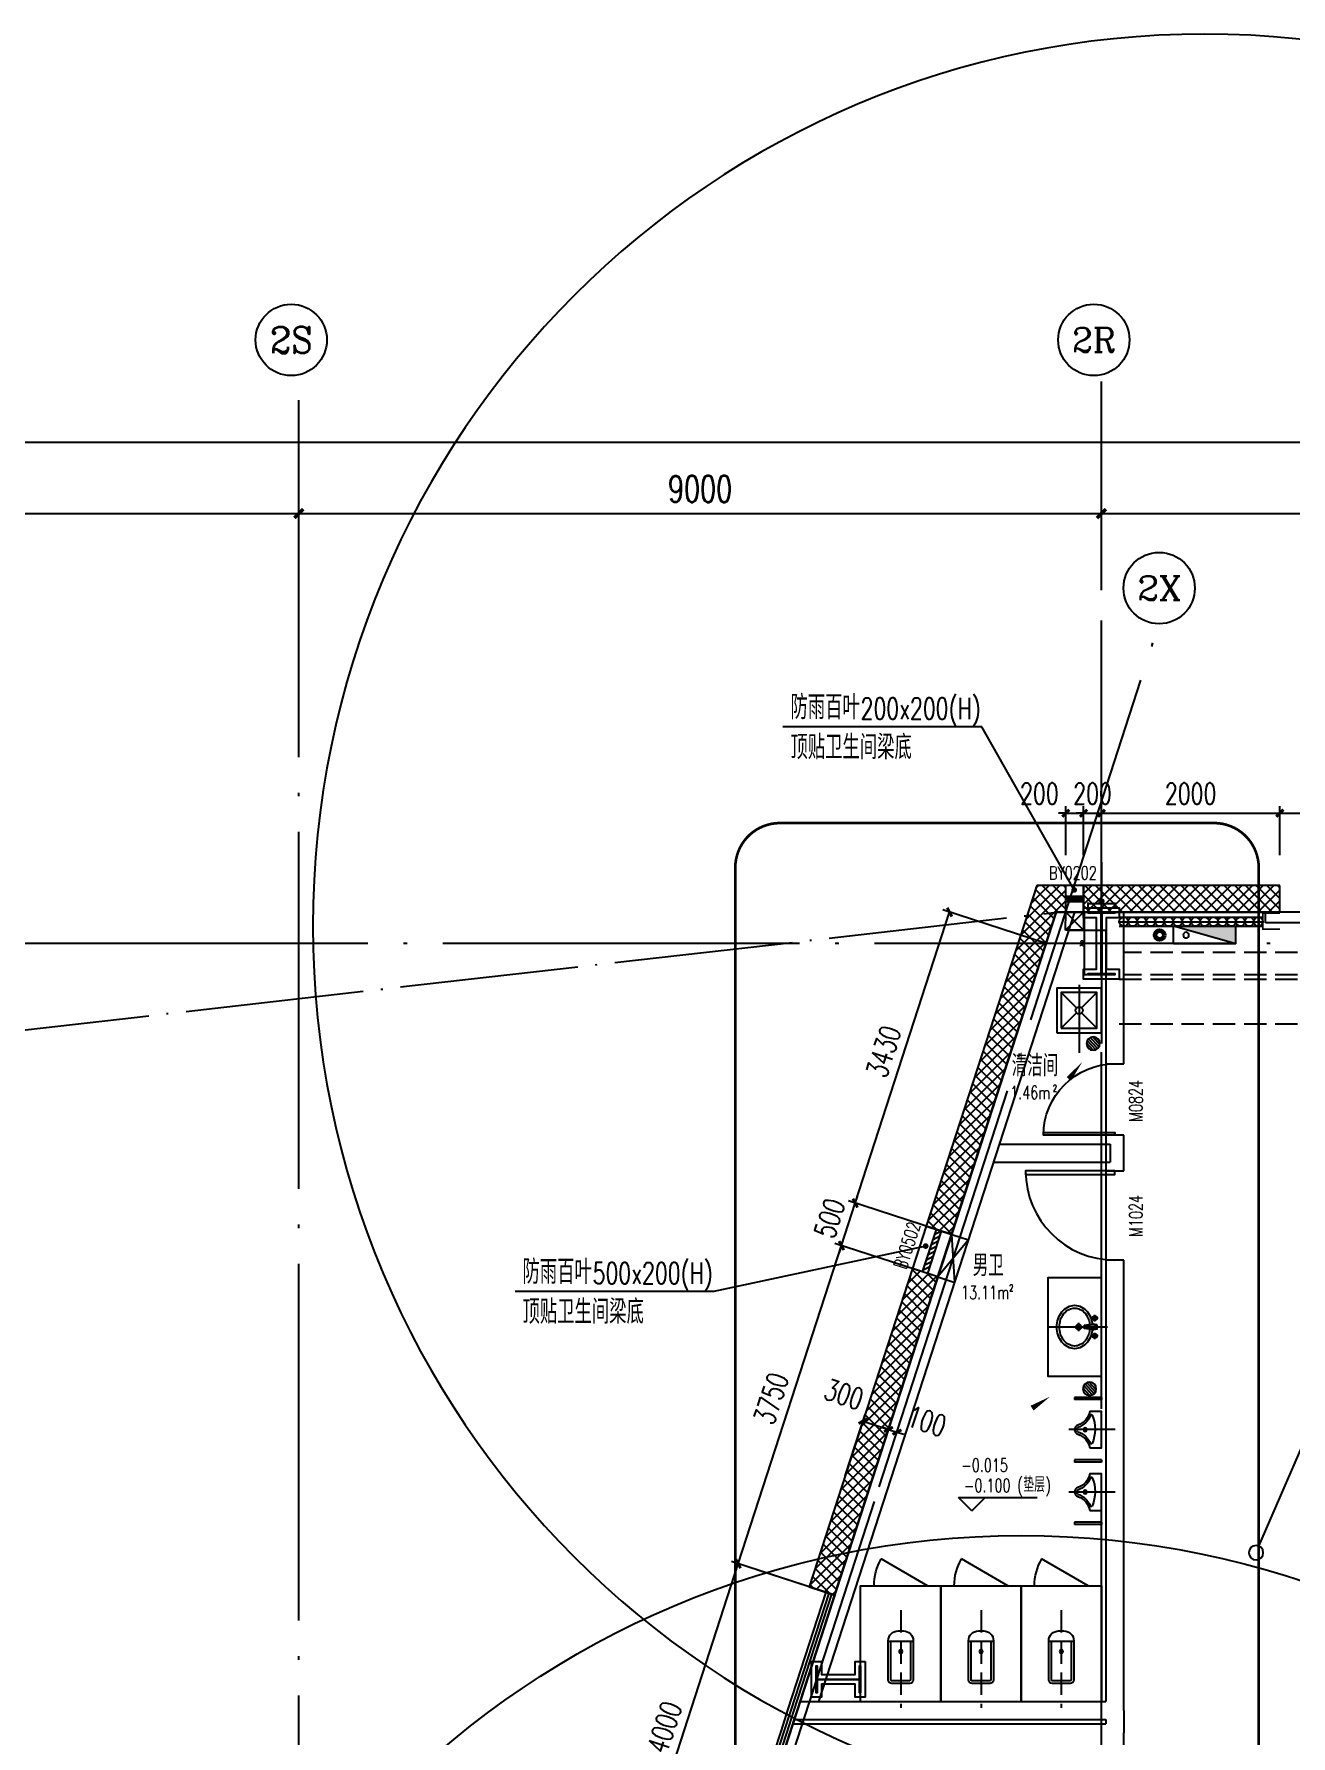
# Model space of a CAD drawing. Extents: x -1313754 to 847533, y 489853 to 941203.
# Drawn here: x -275824 to -261728, y 713685 to 732765 of the extents above; entities that cross this region are included whole.
import ezdxf
from ezdxf.enums import TextEntityAlignment as Align

# ---------------------------------------------------------------- set-up
doc = ezdxf.new("R2010")
doc.units = 0
doc.header["$LTSCALE"] = 1000
doc.header["$MEASUREMENT"] = 0
for name, pattern in [('10平面$0$DASH', [0.35, 0.25, -0.1]), ('10平面$1$DOTE', [2.42, 2, -0.2, 0.02, -0.2]), ('DASH', [0.35, 0.25, -0.1]), ('DOTE', [2.42, 2, -0.2, 0.02, -0.2])]:
    doc.linetypes.add(name, pattern=pattern)
doc.layers.get('Defpoints').update_dxf_attribs({"color": 210})
for name, color, linetype in [('10平面$0$WINDOW', 4, 'Continuous'), ('10平面$0$WINDOW_TEXT', 7, 'Continuous'), ('10平面$1$A-AXIS-DOTE', 14, '10平面$1$DOTE'), ('A-AXIS-D', 1, 'Continuous'), ('A-AXIS-DOTE', 14, 'DOTE'), ('A-AXIS-DP', 126, 'Continuous'), ('A-AXIS-SYMB', 3, 'Continuous'), ('A-HATCH-2', 251, 'Continuous'), ('A-HRAIL', 173, 'Continuous'), ('A-LIN-V', 9, 'Continuous'), ('A-SFCE', 30, 'Continuous'), ('A-WC', 223, 'Continuous'), ('A-WINDOW', 140, 'Continuous'), ('AS-COLN', 6, 'Continuous'), ('AS-WALL', 40, 'Continuous'), ('AS-结构边线层', 200, 'Continuous'), ('DIM_ELEV', 3, 'Continuous'), ('DIM_SYMB', 3, 'Continuous'), ('PUB_HATCH', 8, 'Continuous'), ('PUB_TEXT', 7, 'Continuous'), ('SB_ZF消火栓', 10, 'Continuous'), ('建-墙-幕', 4, 'Continuous'), ('建-房间', 7, 'Continuous'), ('建-标高', 3, 'Continuous'), ('建-门', 4, 'Continuous'), ('建-门窗编号', 7, 'Continuous')]:
    doc.layers.add(name, color=color, linetype=linetype)
doc.layers.add('LG-ZF消防', color=1, linetype='Continuous', lineweight=60)
doc.styles.add('10平面$0$_TCH_WINDOW', font='SIMPLEX', dxfattribs={"height": 3.5, "bigfont": 'GBCBIG'})
doc.styles.add('_TCH_AXIS', font='COMPLEX', dxfattribs={"bigfont": 'GBCBIG'})
doc.styles.add('_TCH_DIM', font='SIMPLEX', dxfattribs={"bigfont": 'GBCBIG'})
doc.styles.add('_TCH_DIM_T3', font='SIMPLEX', dxfattribs={"width": 0.705882, "bigfont": 'GBCBIG'})
doc.styles.add('A-AREA', font='SIMPLEX', dxfattribs={"bigfont": 'GBCBIG'})
doc.styles.add('A-STANDARD', font='SIMPLEX', dxfattribs={"bigfont": 'GBCBIG'})
doc.styles.add('A-WIN-LABEL', font='SIMPLEX', dxfattribs={"bigfont": 'GBCBIG'})
doc.dimstyles.new('_TCH_ARCH&&10', dxfattribs={"dimtxt": 29.75, "dimasz": 10, "dimexe": 10, "dimexo": 10, "dimgap": 12.625, "dimtad": 1, "dimdec": 0, "dimzin": 0, "dimdsep": 46, "dimtxsty": '_TCH_DIM_T3', "dimblk": 'ARCHTICK', "dimcen": 0.09, "dimclrt": 7, "dimazin": 2, "dimtfac": 1, "dimtdec": 0, "dimtix": 1, "dimtmove": 2, "dimatfit": 3, "dimfxl": 0, "dimtolj": 1, "dimtzin": 0, "dimarcsym": 0})
doc.dimstyles.new('_TCH_ARCH&&100', dxfattribs={"dimtxt": 297.5, "dimasz": 100, "dimexe": 100, "dimexo": 100, "dimgap": 126.25, "dimtad": 1, "dimdec": 0, "dimzin": 0, "dimdsep": 46, "dimtxsty": '_TCH_DIM_T3', "dimblk": 'ARCHTICK', "dimcen": 0.09, "dimclrt": 7, "dimazin": 2, "dimtfac": 1, "dimtdec": 0, "dimtix": 1, "dimtmove": 2, "dimatfit": 3, "dimfxl": 0, "dimtolj": 1, "dimtzin": 0, "dimarcsym": 0})
doc.dimstyles.new('_TCH_ARCH&&80', dxfattribs={"dimtxt": 238, "dimasz": 80, "dimexe": 80, "dimexo": 80, "dimgap": 101, "dimtad": 1, "dimdec": 0, "dimzin": 0, "dimdsep": 46, "dimtxsty": '_TCH_DIM_T3', "dimblk": 'ARCHTICK', "dimcen": 0.09, "dimclrt": 7, "dimazin": 2, "dimtfac": 1, "dimtdec": 0, "dimtix": 1, "dimtmove": 2, "dimatfit": 3, "dimfxl": 0, "dimtolj": 1, "dimtzin": 0, "dimarcsym": 0})
pattern_1 = [(45, (60, 0), (-60.000061, 60.000061), []), (135, (60, 0), (-60.000061, -60.000061), [])]

# ---------------------------------------------------------------- blocks, each defined once
blk = doc.blocks.new('_ArchTick')
at = {"color": 0, "linetype": 'ByBlock', "const_width": 0.4}
blk.add_lwpolyline([(-0.5, -0.5), (0.5, 0.5)], dxfattribs=at)
blk = doc.blocks.new('*D1386')
at = {"layer": 'A-AXIS-D', "color": 0, "lineweight": -2}
for p, q in [((-64418, -78290), (-64418, -77330)), ((-64418, -77430), (-52118, -77430)), ((-52118, -78290), (-52118, -77330))]:
    blk.add_line(p, q, dxfattribs=at)
at = {"layer": 'Defpoints', "color": 0}
for p in [(-52118, -77430), (-64418, -78390), (-52118, -78390)]:
    blk.add_point(p, dxfattribs=at)
at = {"layer": 'A-AXIS-D', "color": 0, "lineweight": -2, "xscale": 100, "yscale": 100, "zscale": 100, "rotation": 180}
blk.add_blockref('_ArchTick', (-64418, -77430), dxfattribs=at)
at = {"layer": 'A-AXIS-D', "color": 0, "lineweight": -2, "xscale": 100, "yscale": 100, "zscale": 100}
blk.add_blockref('_ArchTick', (-52118, -77430), dxfattribs=at)
at = {"layer": 'A-AXIS-D', "color": 7, "insert": (-58268, -77155), "char_height": 297.5, "attachment_point": 5, "style": '_TCH_DIM_T3'}
blk.add_mtext('\\A1;12300', dxfattribs=at)
blk = doc.blocks.new('*D1387')
at = {"layer": 'A-AXIS-D', "color": 0, "lineweight": -2}
for p, q in [((-52118, -78290), (-52118, -77330)), ((-52118, -77430), (-43118, -77430)), ((-43118, -78290), (-43118, -77330))]:
    blk.add_line(p, q, dxfattribs=at)
at = {"layer": 'Defpoints', "color": 0}
for p in [(-43118, -77430), (-52118, -78390), (-43118, -78390)]:
    blk.add_point(p, dxfattribs=at)
at = {"layer": 'A-AXIS-D', "color": 0, "lineweight": -2, "xscale": 100, "yscale": 100, "zscale": 100, "rotation": 180}
blk.add_blockref('_ArchTick', (-52118, -77430), dxfattribs=at)
at = {"layer": 'A-AXIS-D', "color": 0, "lineweight": -2, "xscale": 100, "yscale": 100, "zscale": 100}
blk.add_blockref('_ArchTick', (-43118, -77430), dxfattribs=at)
at = {"layer": 'A-AXIS-D', "color": 7, "insert": (-47618, -77155), "char_height": 297.5, "attachment_point": 5, "style": '_TCH_DIM_T3'}
blk.add_mtext('\\A1;9000', dxfattribs=at)
blk = doc.blocks.new('*D1388')
at = {"layer": 'A-AXIS-D', "color": 0, "lineweight": -2}
for p, q in [((-43118, -78290), (-43118, -77330)), ((-43118, -77430), (-34118, -77430)), ((-34118, -78290), (-34118, -77330))]:
    blk.add_line(p, q, dxfattribs=at)
at = {"layer": 'Defpoints', "color": 0}
for p in [(-34118, -77430), (-43118, -78390), (-34118, -78390)]:
    blk.add_point(p, dxfattribs=at)
at = {"layer": 'A-AXIS-D', "color": 0, "lineweight": -2, "xscale": 100, "yscale": 100, "zscale": 100, "rotation": 180}
blk.add_blockref('_ArchTick', (-43118, -77430), dxfattribs=at)
at = {"layer": 'A-AXIS-D', "color": 0, "lineweight": -2, "xscale": 100, "yscale": 100, "zscale": 100}
blk.add_blockref('_ArchTick', (-34118, -77430), dxfattribs=at)
at = {"layer": 'A-AXIS-D', "color": 7, "insert": (-38618, -77155), "char_height": 297.5, "attachment_point": 5, "style": '_TCH_DIM_T3'}
blk.add_mtext('\\A1;9000', dxfattribs=at)
blk = doc.blocks.new('*D1404')
at = {"layer": 'A-AXIS-D', "color": 0, "lineweight": -2}
for p, q in [((-65318, -78190), (-65318, -76530)), ((-65318, -76630), (92682, -76630)), ((92682, -78190), (92682, -76530))]:
    blk.add_line(p, q, dxfattribs=at)
at = {"layer": 'Defpoints', "color": 0}
for p in [(92682, -76630), (-65318, -78290), (92682, -78290)]:
    blk.add_point(p, dxfattribs=at)
at = {"layer": 'A-AXIS-D', "color": 0, "lineweight": -2, "xscale": 100, "yscale": 100, "zscale": 100, "rotation": 180}
blk.add_blockref('_ArchTick', (-65318, -76630), dxfattribs=at)
at = {"layer": 'A-AXIS-D', "color": 0, "lineweight": -2, "xscale": 100, "yscale": 100, "zscale": 100}
blk.add_blockref('_ArchTick', (92682, -76630), dxfattribs=at)
at = {"layer": 'A-AXIS-D', "color": 7, "insert": (13682, -76355), "char_height": 297.5, "attachment_point": 5, "style": '_TCH_DIM_T3'}
blk.add_mtext('\\A1;158000', dxfattribs=at)
blk = doc.blocks.new('厕卫')
at = {"layer": 'A-AXIS-DOTE', "linetype": 'DASH'}
blk.add_line((50, -823), (50, 272), dxfattribs=at)
at = {"layer": 'A-WC'}
for p, q in [((-60, -40), (-60, -470)), ((150, -30), (-50, -30)), ((160, -470), (160, -40)), ((190, -470), (-90, -470)), ((350, -1097), (-170, -1397))]:
    blk.add_line(p, q, dxfattribs=at)
blk.add_lwpolyline([(-400, 203), (-400, -1097), (500, -1097), (500, 203)], close=True, dxfattribs=at)
blk.add_lwpolyline([(190, -40, 0.414214), (150, 0), (-50, 0, 0.414214), (-90, -40), (-90, -480, 0.414214), (20, -590), (80, -590, 0.414214), (190, -480)], format="xyb", close=True, dxfattribs=at)
blk.add_circle((50, -359), 20, dxfattribs=at)
for centre, radius, start, end in [((-50, -40), 10, 90, 180), ((150, -40), 10, 0, 90), ((350, -1097), 600, 180, 209.9999)]:
    blk.add_arc(centre, radius, start, end, dxfattribs=at)
for p in [(50, 0), (50, -359)]:
    blk.add_point(p, dxfattribs=at)
blk = doc.blocks.new('$lvtry$00000224')
at = {"color": 0}
for p, q in [((-363, 0), (-363, -300)), ((-338, 0), (-363, 0)), ((-338, 0), (-338, -300)), ((337, 0), (337, -300)), ((362, 0), (337, 0)), ((362, 0), (362, -300)), ((-338, -300), (-363, -300)), ((362, -300), (337, -300))]:
    blk.add_line(p, q, dxfattribs=at)
at = {"color": 0, "elevation": 0}
blk.add_lwpolyline([(-205, -131), (-205, 0), (205, 0), (205, -131, 0.268068), (51, -263, -0.317765), (0, -300, -0.317765), (-51, -263, 0.268068)], format="xyb", close=True, dxfattribs=at)
at = {"color": 0}
blk.add_circle((0, -182, 0), 20, dxfattribs=at)
for centre, radius, start, end in [((-152, -115, 0), 10, 114.1084, 248.1394), ((5, -466, 0), 395, 66.6675, 114.1084), ((-243, -341, 0), 233, 19.2639, 68.1394), ((243, -341, 0), 233, 110.4941, 160.7361), ((158, -113, 0), 10, 290.4941, 66.6675), ((0, -256, 0), 24, 199.2639, 269.4998), ((0, -256, 0), 24, 270.5002, 340.7361)]:
    blk.add_arc(centre, radius, start, end, dxfattribs=at)
blk.add_point((0, -182, 0), dxfattribs=at)
at = {"layer": 'A-AXIS-DOTE'}
blk.add_lwpolyline([(0, 153), (0, -367)], dxfattribs=at)
blk = doc.blocks.new('小便器')
at = {"layer": 'A-WC', "xscale": -1, "rotation": 89.99999999999999}
blk.add_blockref('$lvtry$00000224', (2044606, 1695654), dxfattribs=at)
blk = doc.blocks.new('45345')
at = {"layer": 'A-WC'}
h = blk.add_hatch(dxfattribs=at)
h.set_pattern_fill('ANSI31', color=256, scale=10)
h.set_pattern_definition([(30, (40598742844.535, 3385776346.45), (-7.9375, 13.74815), [])])
edge = h.paths.add_edge_path()
edge.add_arc((40598742441.347763, 3385774511.717568), 50, 0, 360)
blk.add_circle((40598742441.347763, 3385774511.717568), 50, dxfattribs=at)
blk = doc.blocks.new('A$C34D37DA4')
at = {"ltscale": 0.5}
for points in [[(-250, -108), (250, -108), (250, 392), (-250, 392)], [(-200, -58), (200, -58), (200, 342), (-200, 342)]]:
    blk.add_lwpolyline(points, close=True, dxfattribs=at)
for points in [[(-200, 342), (-28, 171)], [(28, 171), (200, 342)], [(-200, -58), (-28, 114)], [(28, 114), (200, -58)]]:
    blk.add_lwpolyline(points, dxfattribs=at)
blk.add_circle((0, 142), 40, dxfattribs=at)
at = {"layer": 'A-AXIS-DOTE'}
blk.add_lwpolyline([(0, 427), (0, -333)], dxfattribs=at)
blk = doc.blocks.new('10平面$0$$DorLib2D$00000126')
at = {"color": 0, "linetype": 'Continuous'}
for p, q in [((-0.532, 0.5), (-0.532, 0.9)), ((0.532, 0.9), (0.532, 0.5))]:
    blk.add_line(p, q, dxfattribs=at)
at = {"color": 0, "linetype": '10平面$0$DASH'}
for p, q in [((-0.532, 0.9), (0.532, 0.9)), ((-0.532, 0.5), (0.532, 0.5))]:
    blk.add_line(p, q, dxfattribs=at)
blk = doc.blocks.new('42343243')
at = {"layer": '10平面$0$WINDOW'}
ref = blk.add_blockref('10平面$0$$DorLib2D$00000126', (-259354, 1223020), dxfattribs=dict(at, xscale=5000, yscale=300, zscale=300, rotation=179.9999999999992))
ref.add_attrib('A', 'JLM5050', (-259655, 1223016), dxfattribs={"layer": '10平面$0$WINDOW_TEXT', "ltscale": 500, "height": 148.8, "rotation": 360, "style": '10平面$0$_TCH_WINDOW', "width": 0.705882})
blk = doc.blocks.new('43243')
at = {"layer": 'AS-结构边线层'}
blk.add_lwpolyline([(-200454, 722920), (-210494, 722920), (-210494, 723090), (-223514, 723090), (-223514, 722920), (-225354, 722920), (-225354, 722470), (-227454, 722470), (-227454, 722920), (-229294, 722920), (-229294, 723090), (-250514, 723090), (-250514, 722920), (-252354, 722920), (-252354, 722470), (-254454, 722470), (-254454, 722920), (-264361, 722920), (-285754, 656986)], dxfattribs=at)
blk = doc.blocks.new('3243243')
at = {"layer": 'A-SFCE', "linetype": 'DASH'}
for p, q in [((-255004.2, 722470), (-263604.2, 722470)), ((-255004.2, 722220), (-263604.2, 722220))]:
    blk.add_line(p, q, dxfattribs=at)
blk = doc.blocks.new('*D1765')
at = {"layer": 'A-AXIS-DP', "color": 0, "lineweight": -2}
for p, q in [((-195790, 766880), (-195790, 766929)), ((-195790, 766919), (-195490, 766919)), ((-195490, 766880), (-195490, 766929))]:
    blk.add_line(p, q, dxfattribs=at)
at = {"layer": 'Defpoints', "color": 0}
for p in [(-195790, 766870), (-195490, 766919), (-195490, 766870)]:
    blk.add_point(p, dxfattribs=at)
at = {"layer": 'A-AXIS-DP', "color": 0, "lineweight": -2, "xscale": 10, "yscale": 10, "zscale": 10, "rotation": 180}
blk.add_blockref('_ArchTick', (-195790, 766919), dxfattribs=at)
at = {"layer": 'A-AXIS-DP', "color": 0, "lineweight": -2, "xscale": 10, "yscale": 10, "zscale": 10}
blk.add_blockref('_ArchTick', (-195490, 766919), dxfattribs=at)
at = {"layer": 'A-AXIS-DP', "color": 7, "insert": (-195640, 766946), "char_height": 29.8, "attachment_point": 5, "style": '_TCH_DIM_T3'}
blk.add_mtext('\\A1;300', dxfattribs=at)
blk = doc.blocks.new('*D1766')
at = {"layer": 'A-AXIS-DP', "color": 0, "lineweight": -2}
for p, q in [((-195800, 766820), (-195841, 766820)), ((-195831, 766120), (-195831, 766820)), ((-195800, 766120), (-195841, 766120))]:
    blk.add_line(p, q, dxfattribs=at)
at = {"layer": 'Defpoints', "color": 0}
for p in [(-195831, 766820), (-195790, 766820), (-195790, 766120)]:
    blk.add_point(p, dxfattribs=at)
at = {"layer": 'A-AXIS-DP', "color": 0, "lineweight": -2, "xscale": 10, "yscale": 10, "zscale": 10}
for p, rotation in [((-195831, 766820), 90), ((-195831, 766120), 270)]:
    blk.add_blockref('_ArchTick', p, dxfattribs=dict(at, rotation=rotation))
at = {"layer": 'A-AXIS-DP', "color": 7, "insert": (-195859, 766470), "char_height": 29.8, "attachment_point": 5, "rotation": 90, "style": '_TCH_DIM_T3'}
blk.add_mtext('\\A1;700', dxfattribs=at)
blk = doc.blocks.new('342343243')
at = {"layer": 'A-AXIS-DP', "color": 5}
blk.add_lwpolyline([(-155704, 832070), (-155404, 832070), (-155404, 832058), (-155550, 832058), (-155550, 831582), (-155404, 831582), (-155404, 831570), (-155704, 831570), (-155704, 831582), (-155558, 831582), (-155558, 832058), (-155704, 832058), (-155704, 832070)], close=True, dxfattribs=at)
at = {"layer": 'A-HATCH-2'}
blk.add_lwpolyline([(-155754, 832120), (-155354, 832120), (-155354, 832008), (-155500, 832008), (-155500, 831632), (-155354, 831632), (-155354, 831520), (-155754, 831520), (-155754, 831632), (-155608, 831632), (-155608, 832008), (-155754, 832008)], close=True, dxfattribs=at)
blk = doc.blocks.new('w42343')
at = {"layer": 'A-HATCH-2', "linetype": 'DASH'}
for p, q in [((-263654.2, 722170), (-128354.2, 722170)), ((-263654.2, 721670), (-128354.2, 721670))]:
    blk.add_line(p, q, dxfattribs=at)
blk = doc.blocks.new('343243')
at = {"layer": '10平面$1$A-AXIS-DOTE'}
blk.add_lwpolyline([(-137039, 783550), (-137039, 784210)], dxfattribs=at)
at = {"layer": 'A-WC'}
for p, q in [((-137084, 783875), (-136994, 783875)), ((-137071, 783707), (-137056, 783814)), ((-137064, 783668), (-137056, 783814)), ((-137056, 783814), (-137022, 783814)), ((-137039, 783830), (-137039, 783920)), ((-137014, 783668), (-137022, 783814)), ((-137008, 783707), (-137022, 783814)), ((-137176, 783694), (-137103, 783694)), ((-137139, 783657), (-137139, 783731)), ((-137064, 783668), (-137071, 783707)), ((-137064, 783668), (-137014, 783668)), ((-137063, 783687), (-137015, 783687)), ((-137056, 783804), (-137022, 783804)), ((-137014, 783668), (-137008, 783707)), ((-136976, 783694), (-136903, 783694)), ((-136939, 783657), (-136939, 783731))]:
    blk.add_line(p, q, dxfattribs=at)
for points in [[(-137069, 783721, -0.055034), (-137132, 783735, -0.088849), (-137208, 783776, -0.104988), (-137263, 783843, -0.12017), (-137282, 783920, -0.12017), (-137263, 783997, -0.104988), (-137208, 784064, -0.088849), (-137132, 784105, -0.080052), (-137039, 784120, -0.080052)], [(-137065, 783751, -0.056066), (-137123, 783763, -0.088849), (-137190, 783800, -0.104988), (-137237, 783857, -0.12017), (-137252, 783920, -0.12017), (-137237, 783983, -0.104988), (-137190, 784040, -0.088849), (-137123, 784077, -0.080052), (-137039, 784090, -0.080052)], [(-137039, 784120, -0.080052), (-136946, 784105, -0.088849), (-136870, 784064, -0.104988), (-136815, 783997, -0.12017), (-136796, 783920, -0.12017), (-136815, 783843, -0.104988), (-136870, 783776, -0.088849), (-136946, 783735, -0.055034), (-137010, 783721, -0.080052)], [(-137039, 784090, -0.080052), (-136956, 784077, -0.088849), (-136889, 784040, -0.104988), (-136842, 783983, -0.12017), (-136826, 783920, -0.12017), (-136842, 783857, -0.104988), (-136889, 783800, -0.088849), (-136956, 783763, -0.056066), (-137014, 783751, -0.080052)]]:
    blk.add_lwpolyline(points, format="xyb", dxfattribs=at)
for centre, radius in [((-137039, 783875), 30), ((-137039, 783875), 20), ((-137139, 783694), 25), ((-137139, 783694), 15), ((-136939, 783694), 25), ((-136939, 783694), 15)]:
    blk.add_circle(centre, radius, dxfattribs=at)
for centre, start, end in [((-137040, 783695), 80.5252, 279.4748), ((-137038, 783695), 260.5252, 99.4748)]:
    blk.add_arc(centre, 7.19, start, end, dxfattribs=at)
blk = doc.blocks.new('3132')
at = {"layer": 'A-AXIS-SYMB'}
blk.add_line((-262088, 715814), (-261321, 717576), dxfattribs=at)
blk.add_lwpolyline([(-262039, 715740, 1), (-262201, 715740, 1)], format="xyb", close=True, dxfattribs=at)
at = {"layer": 'DIM_ELEV', "linetype": 'DASH', "const_width": 30}
blk.add_lwpolyline([(-267460, 723920), (-262590, 723920, -0.414214), (-262090, 723420), (-262090, 713480, -0.414214), (-262590, 712980), (-267460, 712980, -0.414214), (-267960, 713480), (-267960, 723420, -0.414214)], format="xyb", close=True, dxfattribs=at)
blk = doc.blocks.new('3333')
at = {"layer": 'A-SFCE', "const_width": 20}
blk.add_lwpolyline([(-227064, 766320), (-227064, 766510), (-227244, 766510), (-227244, 766320)], dxfattribs=at)
blk = doc.blocks.new('99平面图例外参$0$$LinePat$圆环')
for points in [[(0, 150), (300, 150)], [(0, 0), (300, 0)], [(0, -150), (300, -150)]]:
    blk.add_lwpolyline(points)
at = {"color": 0}
blk.add_circle((150, 0), 150, dxfattribs=at)
blk = doc.blocks.new('34242343243')
at = {"layer": 'A-HRAIL', "xscale": 0.3355865542526529, "yscale": 0.3333333333333333, "zscale": 0.3333333333333333, "rotation": 2.98139475203118e-10}
for p in [(-263654, 722814), (-263554, 722814), (-263453, 722814), (-263352, 722814), (-263251, 722814), (-263151, 722814), (-263050, 722814), (-262949, 722814), (-262849, 722814), (-262748, 722814), (-262647, 722814), (-262547, 722814), (-262446, 722814), (-262345, 722814), (-262245, 722814), (-262144, 722814)]:
    blk.add_blockref('99平面图例外参$0$$LinePat$圆环', p, dxfattribs=at)
at = {"layer": 'A-SFCE', "rotation": 90}
blk.add_blockref('3333', (504467, 949974), dxfattribs=at)
blk = doc.blocks.new('A$C5D961328')
at = {"layer": 'SB_ZF消火栓'}
blk.add_hatch(color=256, dxfattribs=at).paths.add_polyline_path([(0, 40), (700, 40), (700, 240)])
at = {"layer": 'A-LIN-V', "ltscale": 500}
blk.add_circle((350, 40), 10001, dxfattribs=at)
at = {"layer": 'SB_ZF消火栓'}
for p, q in [((700, 240), (0, 240)), ((0, 240), (0, 40)), ((700, 240), (0, 40)), ((700, 240), (700, 40)), ((0, 40), (700, 40))]:
    blk.add_line(p, q, dxfattribs=at)
at = {"layer": 'SB_ZF消火栓', "color": 1}
blk.add_circle((140, 140), 32.5, dxfattribs=at)
blk = doc.blocks.new('43242343')
at = {"layer": 'LG-ZF消防', "linetype": 'Continuous'}
blk.add_circle((-263202, 722664), 50, dxfattribs=at)
blk = doc.blocks.new('234243242332')
at = {"layer": 'LG-ZF消防', "linetype": 'Continuous'}
blk.add_blockref('43242343', (0, 0), dxfattribs=at)
at = {"layer": 'SB_ZF消火栓', "xscale": -1, "rotation": 180}
blk.add_blockref('A$C5D961328', (-263045, 722804), dxfattribs=at)
at = {"layer": 'SB_ZF消火栓', "rotation": 180}
blk.add_blockref('A$C5D961328', (-264404, 705970), dxfattribs=at)
blk = doc.blocks.new('*D479')
at = {"layer": 'A-AXIS-DP', "color": 0, "lineweight": -2}
for p, q in [((-266726, 716603), (-266503, 717291)), ((-266527, 717215), (-266242, 717122)), ((-266441, 716510), (-266217, 717198))]:
    blk.add_line(p, q, dxfattribs=at)
at = {"layer": 'Defpoints', "color": 0}
for p in [(-266242, 717122), (-266751, 716527), (-266465, 716434)]:
    blk.add_point(p, dxfattribs=at)
at = {"layer": 'A-AXIS-DP', "color": 0, "lineweight": -2, "xscale": 80, "yscale": 80, "zscale": 80}
for p, rotation in [((-266527, 717215), 162.0237134181401), ((-266242, 717122), 342.02371341814)]:
    blk.add_blockref('_ArchTick', p, dxfattribs=dict(at, rotation=rotation))
at = {"layer": 'A-AXIS-DP', "color": 7, "insert": (-266741, 717516), "char_height": 238, "attachment_point": 5, "rotation": 342.0237, "style": '_TCH_DIM_T3'}
blk.add_mtext('\\A1;300', dxfattribs=at)
blk = doc.blocks.new('*D480')
at = {"layer": 'A-AXIS-DP', "color": 0, "lineweight": -2}
for p, q in [((-266441, 716510), (-266217, 717198)), ((-266346, 716479), (-266122, 717168)), ((-266242, 717122), (-266318, 717147)), ((-266242, 717122), (-266147, 717092)), ((-266147, 717092), (-266071, 717067))]:
    blk.add_line(p, q, dxfattribs=at)
at = {"layer": 'Defpoints', "color": 0}
for p in [(-266147, 717092), (-266465, 716434), (-266370, 716403)]:
    blk.add_point(p, dxfattribs=at)
at = {"layer": 'A-AXIS-DP', "color": 0, "lineweight": -2, "xscale": 80, "yscale": 80, "zscale": 80}
for p, rotation in [((-266242, 717122), 342.0237134181418), ((-266147, 717092), 162.0237134181418)]:
    blk.add_blockref('_ArchTick', p, dxfattribs=dict(at, rotation=rotation))
at = {"layer": 'A-AXIS-DP', "color": 7, "insert": (-265813, 717214), "char_height": 238, "attachment_point": 5, "rotation": 342.0237, "style": '_TCH_DIM_T3'}
blk.add_mtext('\\A1;100', dxfattribs=at)
blk = doc.blocks.new('*D1025')
at = {"layer": 'A-AXIS-DP', "color": 0, "lineweight": -2}
for p, q in [((-264254, 723560), (-264254, 724110)), ((-264054, 723560), (-264054, 724110)), ((-264254, 724030), (-264334, 724030)), ((-264254, 724030), (-264054, 724030)), ((-264054, 724030), (-263974, 724030))]:
    blk.add_line(p, q, dxfattribs=at)
at = {"layer": 'Defpoints', "color": 0}
for p in [(-264054, 724030), (-264254, 723480), (-264054, 723480)]:
    blk.add_point(p, dxfattribs=at)
at = {"layer": 'A-AXIS-DP', "color": 0, "lineweight": -2, "xscale": 80, "yscale": 80, "zscale": 80}
blk.add_blockref('_ArchTick', (-264254, 724030), dxfattribs=at)
at = {"layer": 'A-AXIS-DP', "color": 0, "lineweight": -2, "xscale": 80, "yscale": 80, "zscale": 80, "rotation": 180}
blk.add_blockref('_ArchTick', (-264054, 724030), dxfattribs=at)
at = {"layer": 'A-AXIS-DP', "color": 7, "insert": (-264550, 724250), "char_height": 238, "attachment_point": 5, "style": '_TCH_DIM_T3'}
blk.add_mtext('\\A1;200', dxfattribs=at)
blk = doc.blocks.new('*D1026')
at = {"layer": 'A-AXIS-DP', "color": 0, "lineweight": -2}
for p, q in [((-264054, 723560), (-264054, 724110)), ((-263854, 723560), (-263854, 724110)), ((-264054, 724030), (-264134, 724030)), ((-264054, 724030), (-263854, 724030)), ((-263854, 724030), (-263774, 724030))]:
    blk.add_line(p, q, dxfattribs=at)
at = {"layer": 'Defpoints', "color": 0}
for p in [(-263854, 724030), (-264054, 723480), (-263854, 723480)]:
    blk.add_point(p, dxfattribs=at)
at = {"layer": 'A-AXIS-DP', "color": 0, "lineweight": -2, "xscale": 80, "yscale": 80, "zscale": 80}
blk.add_blockref('_ArchTick', (-264054, 724030), dxfattribs=at)
at = {"layer": 'A-AXIS-DP', "color": 0, "lineweight": -2, "xscale": 80, "yscale": 80, "zscale": 80, "rotation": 180}
blk.add_blockref('_ArchTick', (-263854, 724030), dxfattribs=at)
at = {"layer": 'A-AXIS-DP', "color": 7, "insert": (-263954, 724250), "char_height": 238, "attachment_point": 5, "style": '_TCH_DIM_T3'}
blk.add_mtext('\\A1;200', dxfattribs=at)
blk = doc.blocks.new('*D1027')
at = {"layer": 'A-AXIS-DP', "color": 0, "lineweight": -2}
for p, q in [((-263854, 723560), (-263854, 724110)), ((-261854, 723560), (-261854, 724110)), ((-263854, 724030), (-261854, 724030))]:
    blk.add_line(p, q, dxfattribs=at)
at = {"layer": 'Defpoints', "color": 0}
for p in [(-261854, 724030), (-263854, 723480), (-261854, 723480)]:
    blk.add_point(p, dxfattribs=at)
at = {"layer": 'A-AXIS-DP', "color": 0, "lineweight": -2, "xscale": 80, "yscale": 80, "zscale": 80, "rotation": 180}
blk.add_blockref('_ArchTick', (-263854, 724030), dxfattribs=at)
at = {"layer": 'A-AXIS-DP', "color": 0, "lineweight": -2, "xscale": 80, "yscale": 80, "zscale": 80}
blk.add_blockref('_ArchTick', (-261854, 724030), dxfattribs=at)
at = {"layer": 'A-AXIS-DP', "color": 7, "insert": (-262854, 724250), "char_height": 238, "attachment_point": 5, "style": '_TCH_DIM_T3'}
blk.add_mtext('\\A1;2000', dxfattribs=at)
blk = doc.blocks.new('*D1028')
at = {"layer": 'A-AXIS-DP', "color": 0, "lineweight": -2}
for p, q in [((-261854, 723560), (-261854, 724110)), ((-259354, 723560), (-259354, 724110)), ((-261854, 724030), (-259354, 724030))]:
    blk.add_line(p, q, dxfattribs=at)
at = {"layer": 'Defpoints', "color": 0}
for p in [(-259354, 724030), (-261854, 723480), (-259354, 723480)]:
    blk.add_point(p, dxfattribs=at)
at = {"layer": 'A-AXIS-DP', "color": 0, "lineweight": -2, "xscale": 80, "yscale": 80, "zscale": 80, "rotation": 180}
blk.add_blockref('_ArchTick', (-261854, 724030), dxfattribs=at)
at = {"layer": 'A-AXIS-DP', "color": 0, "lineweight": -2, "xscale": 80, "yscale": 80, "zscale": 80}
blk.add_blockref('_ArchTick', (-259354, 724030), dxfattribs=at)
at = {"layer": 'A-AXIS-DP', "color": 7, "insert": (-260604, 724250), "char_height": 238, "attachment_point": 5, "style": '_TCH_DIM_T3'}
blk.add_mtext('\\A1;2500', dxfattribs=at)
blk = doc.blocks.new('*D1195')
at = {"layer": 'A-AXIS-DP', "color": 0, "lineweight": -2}
for p, q in [((-269161, 711812), (-267927, 715616)), ((-266845, 715265), (-268003, 715641)), ((-268079, 711461), (-269237, 711836))]:
    blk.add_line(p, q, dxfattribs=at)
at = {"layer": 'Defpoints', "color": 0}
for p in [(-267927, 715616), (-266769, 715241), (-268003, 711436)]:
    blk.add_point(p, dxfattribs=at)
at = {"layer": 'A-AXIS-DP', "color": 0, "lineweight": -2, "xscale": 80, "yscale": 80, "zscale": 80}
for p, rotation in [((-267927, 715616), 72.02371341813716), ((-269161, 711812), 252.0237134181372)]:
    blk.add_blockref('_ArchTick', p, dxfattribs=dict(at, rotation=rotation))
at = {"layer": 'A-AXIS-DP', "color": 7, "insert": (-268753, 713782), "char_height": 238, "attachment_point": 5, "rotation": 72.0237, "style": '_TCH_DIM_T3'}
blk.add_mtext('\\A1;4000', dxfattribs=at)
blk = doc.blocks.new('*D1196')
at = {"layer": 'A-AXIS-DP', "color": 0, "lineweight": -2}
for p, q in [((-267927, 715616), (-266769, 719183)), ((-265687, 718832), (-266845, 719208)), ((-266845, 715265), (-268003, 715641))]:
    blk.add_line(p, q, dxfattribs=at)
at = {"layer": 'Defpoints', "color": 0}
for p in [(-266769, 719183), (-265611, 718808), (-266769, 715241)]:
    blk.add_point(p, dxfattribs=at)
at = {"layer": 'A-AXIS-DP', "color": 0, "lineweight": -2, "xscale": 80, "yscale": 80, "zscale": 80}
for p, rotation in [((-266769, 719183), 72.0237134181371), ((-267927, 715616), 252.0237134181371)]:
    blk.add_blockref('_ArchTick', p, dxfattribs=dict(at, rotation=rotation))
at = {"layer": 'A-AXIS-DP', "color": 7, "insert": (-267557, 717468), "char_height": 238, "attachment_point": 5, "rotation": 72.0237, "style": '_TCH_DIM_T3'}
blk.add_mtext('\\A1;3750', dxfattribs=at)
blk = doc.blocks.new('*D1197')
at = {"layer": 'A-AXIS-DP', "color": 0, "lineweight": -2}
for p, q in [((-266615, 719659), (-266590, 719735)), ((-266769, 719183), (-266615, 719659)), ((-265533, 719308), (-266691, 719684)), ((-265687, 718832), (-266845, 719208)), ((-266769, 719183), (-266794, 719107))]:
    blk.add_line(p, q, dxfattribs=at)
at = {"layer": 'Defpoints', "color": 0}
for p in [(-266615, 719659), (-265457, 719283), (-265611, 718808)]:
    blk.add_point(p, dxfattribs=at)
at = {"layer": 'A-AXIS-DP', "color": 0, "lineweight": -2, "xscale": 80, "yscale": 80, "zscale": 80}
for p, rotation in [((-266615, 719659), 252.023713418136), ((-266769, 719183), 72.02371341813598)]:
    blk.add_blockref('_ArchTick', p, dxfattribs=dict(at, rotation=rotation))
at = {"layer": 'A-AXIS-DP', "color": 7, "insert": (-266901, 719489), "char_height": 238, "attachment_point": 5, "rotation": 72.0237, "style": '_TCH_DIM_T3'}
blk.add_mtext('\\A1;500', dxfattribs=at)
blk = doc.blocks.new('*D1198')
at = {"layer": 'A-AXIS-DP', "color": 0, "lineweight": -2}
for p, q in [((-264475, 722570), (-265633, 722946)), ((-266615, 719659), (-265557, 722921)), ((-265533, 719308), (-266691, 719684))]:
    blk.add_line(p, q, dxfattribs=at)
at = {"layer": 'Defpoints', "color": 0}
for p in [(-265557, 722921), (-264399, 722545), (-265457, 719283)]:
    blk.add_point(p, dxfattribs=at)
at = {"layer": 'A-AXIS-DP', "color": 0, "lineweight": -2, "xscale": 80, "yscale": 80, "zscale": 80}
for p, rotation in [((-265557, 722921), 72.02371341813749), ((-266615, 719659), 252.0237134181375)]:
    blk.add_blockref('_ArchTick', p, dxfattribs=dict(at, rotation=rotation))
at = {"layer": 'A-AXIS-DP', "color": 7, "insert": (-266295, 721358), "char_height": 238, "attachment_point": 5, "rotation": 72.0237, "style": '_TCH_DIM_T3'}
blk.add_mtext('\\A1;3430', dxfattribs=at)
blk = doc.blocks.new('*U29')
at = {"color": 0}
blk.add_lwpolyline([(500, 0), (500, 1000), (460, 1000), (460, 0)], close=True, dxfattribs=at)
blk.add_arc((500, 0), 1000, 90, 180, dxfattribs=at)
blk = doc.blocks.new('*U28')
at = {"color": 0, "xscale": 0.001, "yscale": 0.001, "zscale": 0.001}
blk.add_blockref('*U29', (0, 0), dxfattribs=at)
blk = doc.blocks.new('*U71')
at = {"color": 0}
for p, q in [((-250, 150), (250, 150)), ((250, 30), (-250, 30)), ((-250, -30), (-190, 30)), ((-190, -30), (-130, 30)), ((-130, -30), (-70, 30)), ((-70, -30), (-10, 30)), ((-10, -30), (50, 30)), ((50, -30), (110, 30)), ((110, -30), (170, 30)), ((170, -30), (230, 30)), ((250, -30), (-250, -30)), ((-250, -150), (250, -150))]:
    blk.add_line(p, q, dxfattribs=at)
for points in [[(-250, -150), (-250, 150)], [(250, -150), (250, 150)]]:
    blk.add_lwpolyline(points, dxfattribs=at)
blk = doc.blocks.new('*U70')
at = {"color": 0, "xscale": 0.001999999996058992, "yscale": 0.003333333333333334, "zscale": 0.001999999996058992}
blk.add_blockref('*U71', (0, 0), dxfattribs=at)
blk = doc.blocks.new('dote')
at = {"layer": 'A-AXIS-D'}
for centre in [(-52202.7, -75483.9), (-43202.7, -75483.9), (-42470.2, -78266)]:
    blk.add_circle(centre, 400, dxfattribs=at)
at = {"layer": 'A-AXIS-DOTE', "ltscale": 2}
for p, q in [((-52117.8, -264080), (-52117.8, -75950)), ((-43117.8, -169748.9), (-43117.8, -75950)), ((98696.4, -82250), (-75513.6, -82250))]:
    blk.add_line(p, q, dxfattribs=at)
blk.add_lwpolyline([(-66316.4, -152160.4), (-42470.2, -78666)], dxfattribs=at)
at = {"layer": 'PUB_TEXT', "style": '_TCH_AXIS'}
for s, height, p, p2 in [('2S', 294.28, (-52440.9, -75631), (-51964.5, -75631)), ('2R', 270.86, (-43447.8, -75619.3), (-42957.6, -75619.3)), ('2X', 270.86, (-42715.3, -78401.4), (-42225.1, -78401.4))]:
    blk.add_text(s, height=height, dxfattribs=at).set_placement(p, p2, align=Align.FIT)
at = {"layer": 'A-AXIS-D'}
for base, p1, p2, picture, middle in [((92682.2, -76630), (-65317.8, -78290), (92682.2, -78290), '*D1404', (13682.2, -76355)), ((-52117.8, -77430), (-64417.8, -78390), (-52117.8, -78390), '*D1386', (-58267.8, -77155)), ((-43117.8, -77430), (-52117.8, -78390), (-43117.8, -78390), '*D1387', (-47617.8, -77155)), ((-34117.8, -77430), (-43117.8, -78390), (-34117.8, -78390), '*D1388', (-38617.8, -77155))]:
    dim = blk.add_linear_dim(base=base, p1=p1, p2=p2, angle=0, dimstyle='_TCH_ARCH&&100', override={"dimgap": 0}, dxfattribs=at)
    dim.commit()
    dim.dimension.update_dxf_attribs({"geometry": picture, "text_midpoint": middle, "dimtype": 161})
blk = doc.blocks.new('nt66')
at = {"layer": 'A-HATCH-2'}
blk.add_lwpolyline([(-195840, 766870), (-195440, 766870), (-195440, 766758), (-195586, 766758), (-195586, 766182), (-195440, 766182), (-195440, 766070), (-195840, 766070), (-195840, 766182), (-195694, 766182), (-195694, 766758), (-195840, 766758)], close=True, dxfattribs=at)
at = {"layer": 'AS-COLN'}
blk.add_lwpolyline([(-195790, 766820), (-195490, 766820), (-195490, 766808), (-195636, 766808), (-195636, 766132), (-195490, 766132), (-195490, 766120), (-195790, 766120), (-195790, 766132), (-195644, 766132), (-195644, 766808), (-195790, 766808)], close=True, dxfattribs=at)
at = {"layer": 'A-AXIS-DP'}
for p1, p2, distance, picture, middle in [((-195790, 766120), (-195790, 766820), 41.2, '*D1766', (-195858.7, 766470)), ((-195790, 766870), (-195490, 766870), 48.8, '*D1765', (-195640, 766946.2))]:
    dim = blk.add_aligned_dim(p1=p1, p2=p2, distance=distance, dimstyle='_TCH_ARCH&&10', dxfattribs=at)
    dim.commit()
    dim.dimension.update_dxf_attribs({"geometry": picture, "text_midpoint": middle})
blk = doc.blocks.new('33333')
blk.add_blockref('nt66', (-68214, -43900))
at = {"layer": 'A-AXIS-DP', "rotation": 270}
blk.add_blockref('342343243', (-1098624, 558766), dxfattribs=at)

msp = doc.modelspace()

# ---------------------------------------------------------------- hatches: boundary and pattern name
at = {"layer": 'PUB_HATCH'}
h = msp.add_hatch(dxfattribs=at)
h.set_pattern_fill('多孔材料', color=256, scale=30, style=0)
h.set_pattern_definition(pattern_1)
h.paths.add_polyline_path([(-264579.1, 723220), (-265818.4, 719400.4), (-265533.1, 719307.8), (-264361, 722920)])
h = msp.add_hatch(dxfattribs=at)
h.set_pattern_fill('多孔材料', color=256, scale=30, style=0)
h.set_pattern_definition(pattern_1)
h.paths.add_polyline_path([(-264361, 722920), (-264254.2, 722920), (-264254.2, 723220), (-264579.1, 723220)])
h = msp.add_hatch(dxfattribs=at)
h.set_pattern_fill('多孔材料', color=256, scale=30, style=0)
h.set_pattern_definition(pattern_1)
h.paths.add_polyline_path([(-261854.2, 723220), (-264054.2, 723220), (-264054.2, 722920), (-261854.2, 722920)])
h = msp.add_hatch(dxfattribs=at)
h.set_pattern_fill('多孔材料', color=256, scale=30, style=0)
h.set_pattern_definition(pattern_1)
h.paths.add_polyline_path([(-266844.7, 715265.3), (-265687.4, 718832.2), (-265972.7, 718924.8), (-267130.1, 715357.8)])

# ---------------------------------------------------------------- linework, layer by layer
at = {"layer": 'A-AXIS-DOTE'}
msp.add_line((-281332.2, 720986), (-264361, 722920), dxfattribs=at)
at = {"layer": 'A-AXIS-SYMB'}
for p, q in [((-265195, 725000), (-267425, 725000)), ((-264159.2, 723170), (-265195, 725000)), ((-265824.7, 719177.6), (-268200, 718670)), ((-268200, 718670), (-270430, 718670))]:
    msp.add_line(p, q, dxfattribs=at)
at = {"layer": 'A-AXIS-SYMB', "const_width": 32}
for points in [[(-264151.3, 723156.1, 1), (-264167.1, 723183.9, 1)], [(-265809.1, 719180.9, 1), (-265840.3, 719174.2, 1)]]:
    msp.add_lwpolyline(points, format="xyb", close=True, dxfattribs=at)
at = {"layer": 'A-SFCE'}
for p, q in [((-263854.2, 723480), (-263854.2, 721450)), ((-267130.1, 715357.8), (-267717, 715548.3))]:
    msp.add_line(p, q, dxfattribs=at)
at = {"layer": 'A-WC', "elevation": 0}
msp.add_lwpolyline([(-263854.2, 717720), (-263854.2, 718820), (-264454.2, 718820), (-264454.2, 717720), (-263854.2, 717720)], dxfattribs=at)
at = {"layer": 'A-WINDOW'}
for p, q in [((-264255.4, 722720), (-264254.2, 722920)), ((-264255.4, 722720), (-264054.2, 722920)), ((-264055.4, 722720), (-264254.2, 722920)), ((-264055.4, 722920), (-264055.4, 722720)), ((-264055.4, 722720), (-264255.4, 722720)), ((-265342.8, 719246.1), (-265687.4, 718832.2)), ((-265533.1, 719307.8), (-265342.8, 719246.1)), ((-265497.1, 718770.5), (-265533.1, 719307.8)), ((-265687.4, 718832.2), (-265497.1, 718770.5))]:
    msp.add_line(p, q, dxfattribs=at)
at = {"layer": 'AS-COLN', "ltscale": 500}
msp.add_line((-264254.2, 722920), (-264055.4, 722920), dxfattribs=at)
at = {"layer": 'AS-WALL'}
for p, q in [((-264579.1, 723220), (-265818.4, 719400.4)), ((-264254.2, 723220), (-264579.1, 723220)), ((-264254.2, 722920), (-264254.2, 723220)), ((-261854.2, 723220), (-264054.2, 723220)), ((-264054.2, 723220), (-264054.2, 722920)), ((-261854.2, 722920), (-261854.2, 723220)), ((-265533.1, 719307.8), (-264361, 722920)), ((-265227.1, 720250.9), (-264361, 722920)), ((-265036.8, 720189.1), (-264150.8, 722920)), ((-264361, 722920), (-264254.2, 722920)), ((-264361, 722920), (-264150.8, 722920)), ((-264150.8, 722920), (-263604.2, 722920)), ((-264054.2, 722920), (-261854.2, 722920)), ((-263604.2, 721220), (-263604.2, 722920)), ((-264215.7, 722720), (-263804.2, 722720)), ((-263804.2, 722720), (-263804.2, 721220)), ((-263804.2, 721220), (-263604.2, 721220)), ((-264994.4, 720320), (-263754.2, 720320)), ((-263804.2, 720420), (-263804.2, 720020)), ((-263604.2, 720420), (-263804.2, 720420)), ((-263754.2, 720320), (-263754.2, 720120)), ((-263604.2, 720020), (-263604.2, 720420)), ((-267232.5, 714070), (-265227.1, 720250.9)), ((-267022.3, 714070), (-265036.8, 720189.1)), ((-265059.3, 720120), (-263754.2, 720120)), ((-263804.2, 720020), (-263604.2, 720020)), ((-265818.4, 719400.4), (-265533.1, 719307.8)), ((-263604.2, 719020), (-263804.2, 719020)), ((-263804.2, 719020), (-263804.2, 714070)), ((-263604.2, 713970), (-263604.2, 719020)), ((-265972.7, 718924.8), (-267130.1, 715357.8)), ((-266844.7, 715265.3), (-265687.4, 718832.2)), ((-265687.4, 718832.2), (-265972.7, 718924.8)), ((-267130.1, 715357.8), (-266844.7, 715265.3)), ((-267232.5, 714070), (-267159.8, 714070)), ((-267159.8, 714070), (-263804.2, 714070)), ((-267313.6, 713820), (-263804.2, 713820)), ((-267297.4, 713870), (-267159.8, 713870)), ((-267159.8, 713870), (-263804.2, 713870)), ((-263804.2, 713870), (-263804.2, 713820)), ((-263604.2, 713970), (-263604.2, 713720)), ((-263604.2, 711020), (-263604.2, 713720))]:
    msp.add_line(p, q, dxfattribs=at)
at = {"layer": 'DIM_SYMB'}
for points in [[(-264540, 720650, 0, 0, 0), (-264070, 721240, 0, 64, 0), (-264219.5, 721052.3, 0, 0, 0)], [(-265160, 717020, 0, 0, 0), (-264430, 717490, 0, 64, 0), (-264631.8, 717360.1, 0, 0, 0)]]:
    msp.add_lwpolyline(points, format="xyseb", dxfattribs=at)
at = {"layer": '建-墙-幕'}
for p, q in [((-267365.1, 713985.4), (-266939.8, 715296.1)), ((-267333.4, 713975.1), (-266908.1, 715285.8)), ((-267301.7, 713964.9), (-266876.4, 715275.6)), ((-267270, 713954.6), (-266844.7, 715265.3)), ((-266939.8, 715296.1), (-266844.7, 715265.3)), ((-267446.2, 713735.4), (-267365.1, 713985.4)), ((-267414.5, 713725.1), (-267333.4, 713975.1)), ((-267382.8, 713714.9), (-267301.7, 713964.9)), ((-267351.1, 713704.6), (-267270, 713954.6)), ((-275282, 689585.4), (-267446.2, 713735.4)), ((-275250.3, 689575.1), (-267414.5, 713725.1)), ((-275218.6, 689564.9), (-267382.8, 713714.9)), ((-275186.9, 689554.6), (-267351.1, 713704.6))]:
    msp.add_line(p, q, dxfattribs=at)
at = {"layer": '建-标高'}
for p, q in [((-265306.4, 716210), (-265456.4, 716360)), ((-265456.4, 716360), (-264576.4, 716360)), ((-265306.4, 716210), (-265156.4, 716360))]:
    msp.add_line(p, q, dxfattribs=at)
at = {"layer": '建-门'}
for p, q in [((-263804.2, 721220), (-263804.2, 720420)), ((-263804.2, 720020), (-263804.2, 719020))]:
    msp.add_line(p, q, dxfattribs=at)

# ---------------------------------------------------------------- block references
at = {"rotation": 180.0000000000122}
for p in [(1780751.9, 2412773.6, 0), (1780751.9, 2412073.6, 0)]:
    msp.add_blockref('小便器', p, dxfattribs=at)
at = {"xscale": -1, "rotation": 179.9999999999838}
for p in [(-266154.2, 714272.8), (-265254.2, 714272.8), (-264354.2, 714272.8)]:
    msp.add_blockref('厕卫', p, dxfattribs=at)
at = {"layer": 'A-AXIS-DP'}
for name in ['3132', '3243243']:
    msp.add_blockref(name, (0, 0), dxfattribs=at)
at = {"layer": 'A-LIN-V', "xscale": -1.5, "yscale": 1.5, "zscale": 1.5, "rotation": 342.0237134181253}
for p in [(56357673896.9, -23624601724.5, 0), (56357673856.9, -23624605594.5, 0)]:
    msp.add_blockref('45345', p, dxfattribs=at)
at = {"layer": 'A-WC'}
msp.add_blockref('A$C34D37DA4', (-264104.2, 721677.7), dxfattribs=at)
at = {"layer": 'A-WINDOW'}
for name, p in [('43243', (0, 0)), ('42343243', (0, -499950)), ('33333', (0, 0)), ('w42343', (0, 0))]:
    msp.add_blockref(name, p, dxfattribs=at)
ref = msp.add_blockref('*U70', (-264154.2, 723070), dxfattribs=dict(at, xscale=200, yscale=-300, zscale=300, rotation=179.9999999999874))
ref.add_attrib('A', 'BY0202', (-264441.7, 723285.6), dxfattribs={"layer": '建-门窗编号', "ltscale": 500, "height": 148.75, "rotation": 360, "style": 'A-WIN-LABEL', "width": 0.705882})
ref = msp.add_blockref('*U70', (-265752.9, 719116.3), dxfattribs=dict(at, xscale=500.000000985252, yscale=-300, zscale=300, rotation=252.0237134181366))
ref.add_attrib('A', 'BY0502', (-266044.3, 718908.6), dxfattribs={"layer": '建-门窗编号', "ltscale": 500, "height": 148.75, "rotation": 72.02371, "style": 'A-WIN-LABEL', "width": 0.705882})
at = {"layer": 'A-WINDOW', "rotation": 90.00000000001954}
msp.add_blockref('343243', (519765.8, 855309.2, 0), dxfattribs=at)
at = {"layer": 'AS-WALL'}
msp.add_blockref('dote', (-220736.4, 804820), dxfattribs=at)
at = {"layer": 'DIM_SYMB'}
msp.add_blockref('34242343243', (0, 0), dxfattribs=at)
at = {"layer": 'SB_ZF消火栓', "linetype": 'Continuous'}
msp.add_blockref('234243242332', (0, 0), dxfattribs=at)
at = {"layer": '建-门'}
ref = msp.add_blockref('*U28', (-263704.2, 720820), dxfattribs=dict(at, xscale=800, yscale=-800, zscale=199.9999999999998, rotation=269.9999999997824))
ref.add_attrib('A', 'M0824', (-263392.3, 720572.5), dxfattribs={"layer": '建-门窗编号', "ltscale": 500, "height": 148.75, "rotation": 90, "style": 'A-WIN-LABEL', "width": 0.705882})
ref = msp.add_blockref('*U28', (-263704.2, 719520), dxfattribs=dict(at, xscale=-1000, yscale=-1000, zscale=199.9999999999998, rotation=269.9999999997824))
ref.add_attrib('A', 'M1024', (-263392.3, 719282.5), dxfattribs={"layer": '建-门窗编号', "ltscale": 500, "height": 148.75, "rotation": 90, "style": 'A-WIN-LABEL', "width": 0.705882})

# ---------------------------------------------------------------- texts
at = {"layer": 'PUB_TEXT'}
for s, height, style, p in [('防雨百叶', 270.07, '_TCH_DIM', (-267341, 725084)), ('顶贴卫生间梁底', 270.07, '_TCH_DIM', (-267341, 724636)), ('防雨百叶', 270.07, '_TCH_DIM', (-270346, 718754)), ('顶贴卫生间梁底', 270.07, '_TCH_DIM', (-270346, 718306)), ('垫层', 168.79, 'A-STANDARD', (-264730, 716420))]:
    msp.add_text(s, height=height, dxfattribs=dict(at, style=style)).set_placement(p)
at = {"layer": 'PUB_TEXT', "width": 0.705882}
for s, height, style, p in [('200x200(H)', 238, '_TCH_DIM', (-266554.6, 725084)), ('500x200(H)', 238, '_TCH_DIM', (-269559.6, 718754)), ('-0.015', 148.75, 'A-STANDARD', (-265425, 716647.5)), ('-0.100', 148.75, 'A-STANDARD', (-265395, 716420)), ('(', 148.8, 'A-STANDARD', (-264800, 716420)), (')', 148.8, 'A-STANDARD', (-264484.3, 716420))]:
    msp.add_text(s, height=height, dxfattribs=dict(at, style=style)).set_placement(p)
at = {"layer": '建-房间', "style": 'A-AREA'}
for s, p in [('清洁间', (-264859.4, 721080)), ('男卫', (-265296.9, 718840))]:
    msp.add_text(s, height=241.13, dxfattribs=at).set_placement(p)
at = {"layer": '建-房间', "style": 'A-AREA', "width": 0.705882}
for s, height, p in [('1.46m', 148.75, (-264877.5, 720824.1)), ('2', 74.4, (-264397.5, 720911.6)), ('2', 74.4, (-264887.5, 718671.6)), ('13.11m', 148.75, (-265427.5, 718584.1))]:
    msp.add_text(s, height=height, dxfattribs=at).set_placement(p)

# ---------------------------------------------------------------- dimensions: what is measured, and where the dimension line sits
at = {"layer": 'A-AXIS-DP'}
for base, p1, p2, angle, picture, middle in [((-264054.2, 724030), (-264254.2, 723480), (-264054.2, 723480), 360, '*D1025', (-264550.2, 724250)), ((-266242.1, 717122.4), (-266750.8, 716526.8), (-266465.4, 716434.2), 342.02371, '*D479', (-266741.2, 717515.6)), ((-266147, 717091.5), (-266465.4, 716434.2), (-266370.3, 716403.3), 342.02371, '*D480', (-265812.8, 717214.4))]:
    dim = msp.add_linear_dim(base=base, p1=p1, p2=p2, angle=angle, dimstyle='_TCH_ARCH&&80', dxfattribs=at)
    dim.commit()
    dim.dimension.update_dxf_attribs({"geometry": picture, "text_midpoint": middle, "dimtype": 129})
for p1, p2, distance, picture, middle in [((-264054.2, 723480), (-263854.2, 723480), 550, '*D1026', (-263954.2, 724250)), ((-263854.2, 723480), (-261854.2, 723480), 550, '*D1027', (-262854.2, 724250)), ((-261854.2, 723480), (-259354.2, 723480), 550, '*D1028', (-260604.2, 724250)), ((-265457, 719283.1), (-264398.5, 722545.3), 1217.5, '*D1198', (-266295, 721357.8)), ((-265611.3, 718807.5), (-265457, 719283.1), 1217.5, '*D1197', (-266901.4, 719488.9)), ((-266768.6, 715240.6), (-265611.3, 718807.5), 1217.5, '*D1196', (-267557.3, 717467.7)), ((-268003.1, 711435.8), (-266768.6, 715240.6), 1217.5, '*D1195', (-268753.2, 713781.8))]:
    dim = msp.add_aligned_dim(p1=p1, p2=p2, distance=distance, dimstyle='_TCH_ARCH&&80', dxfattribs=at)
    dim.commit()
    dim.dimension.update_dxf_attribs({"geometry": picture, "text_midpoint": middle})

doc.saveas('drawing.dxf')
